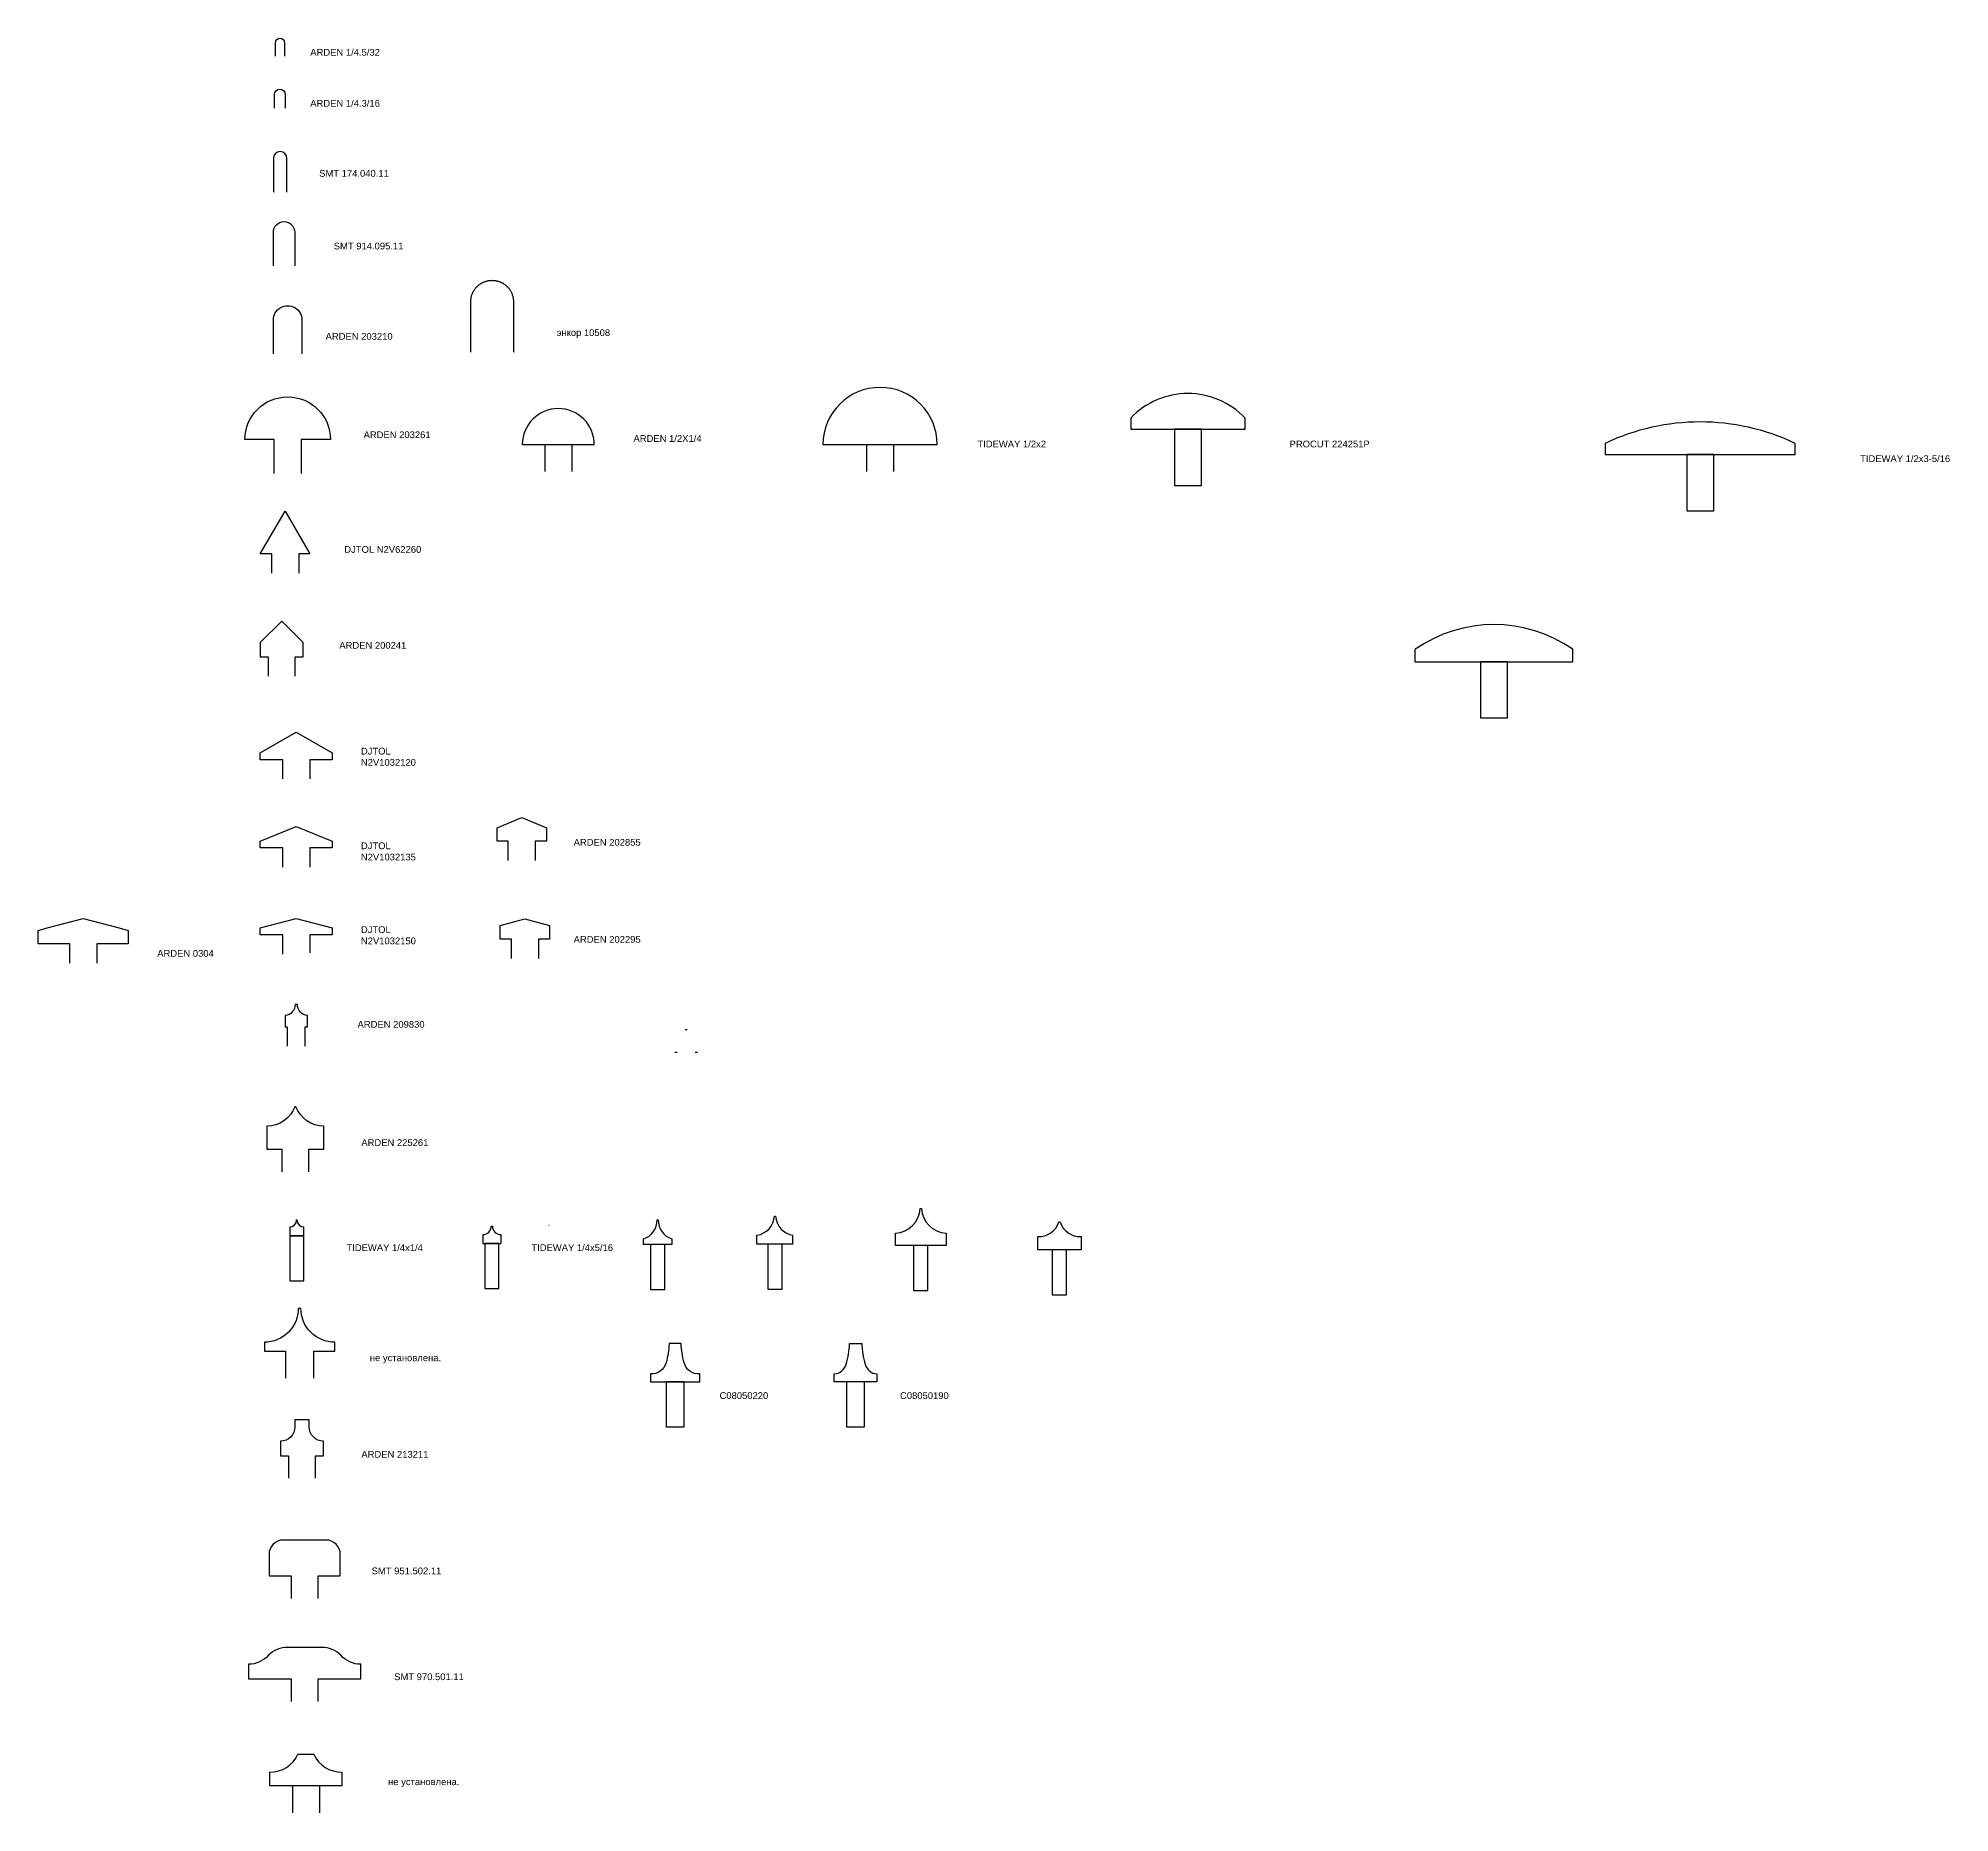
# Model space of a CAD drawing. Header units: millimetres. Extents: x 818 to 1669, y 559 to 2211.
# Drawn here: x 818 to 1669, y 1421 to 2211 of the extents above; entities that cross this region are included whole.
import ezdxf

# ---------------------------------------------------------------- set-up
doc = ezdxf.new("R2010")
doc.units = ezdxf.units.MM
doc.styles.get("Standard").update_dxf_attribs({"font": 'arial.ttf'})

msp = doc.modelspace()

# ---------------------------------------------------------------- linework, layer by layer
for p, q in [((1033.59, 2029.83), (1065.59, 2029.83)), ((1043.59, 2029.83), (1043.59, 2017.83)), ((1055.59, 2029.83), (1055.59, 2017.83)), ((1186.72, 2029.83), (1186.72, 2017.83)), ((1198.72, 2029.83), (1198.72, 2017.83)), ((1430.79, 1933.23), (1430.79, 1938.73)), ((1500.79, 1933.23), (1500.79, 1938.73)), ((1430.79, 1933.23), (1500.79, 1933.23)), ((1106.95, 1769.45), (1105.95, 1769.45)), ((1101.45, 1759.48), (1102.45, 1759.48)), ((1110.45, 1759.48), (1111.45, 1759.48)), ((933.36, 1684.88), (933.21, 1684.88)), ((930.11, 1681.78), (930.11, 1677.78)), ((930.11, 1677.78), (936.46, 1677.78)), ((936.46, 1677.78), (936.46, 1681.78)), ((1016.07, 1678.41), (1016.07, 1674.41)), ((1019.77, 1682.11), (1020.27, 1682.11)), ((1023.97, 1678.41), (1023.97, 1674.41)), ((1045.49, 1682.47), (1045.34, 1682.47)), ((1153.96, 1673.98), (1153.96, 1677.98)), ((1016.07, 1674.41), (1023.97, 1674.41)), ((931.3, 1433.18), (931.3, 1421.18)), ((943.3, 1433.18), (943.3, 1421.18))]:
    msp.add_line(p, q)
for points in [[(923.86, 2202.58), (923.86, 2208.58, -1), (927.83, 2208.58), (927.83, 2202.58)], [(923.38, 2179.51), (923.38, 2185.51, -1), (928.14, 2185.51), (928.14, 2179.51)], [(928.87, 2142.12), (928.87, 2157.12, 1), (922.87, 2157.12), (922.87, 2142.12)], [(922.87, 2109.25), (922.87, 2124.25, -1), (932.37, 2124.25), (932.37, 2109.25)], [(922.87, 2070.19), (922.87, 2085.19, -1.006204), (935.57, 2085.19), (935.57, 2070.19)], [(923.22, 2017), (923.22, 2032), (910.17, 2032, -1), (948.27, 2032), (935.22, 2032), (935.22, 2017)], [(937.03, 1762.16), (937.03, 1770.78), (938.03, 1770.78), (938.03, 1775.78, -0.38517), (933.53, 1780.76), (932.53, 1780.76, -0.38517), (928.03, 1775.78), (928.03, 1770.78), (929.03, 1770.78), (929.03, 1762.16)], [(938.66, 1706.34), (938.66, 1716.34), (945.36, 1716.34), (945.36, 1726.54, -0.306741), (932.86, 1735.27), (932.46, 1735.27, -0.306741), (919.96, 1726.54), (919.96, 1716.34), (926.66, 1716.34), (926.66, 1706.34)], [(1153.96, 1674.09), (1137.96, 1674.09), (1137.96, 1678.09, 0.350371), (1145.71, 1686.59), (1146.21, 1686.59, 0.350371), (1153.96, 1678.09)], [(1222.07, 1678.97), (1222.07, 1673.47), (1199.57, 1673.47), (1199.57, 1678.97, 0.38098), (1210.58, 1689.97), (1211.08, 1689.97, 0.38098), (1222.09, 1678.97)], [(940.88, 1614.45), (940.88, 1626.52), (950.13, 1626.52), (950.13, 1630.52, -0.414214), (935.13, 1645.52), (933.93, 1645.52, -0.414214), (918.93, 1630.52), (918.93, 1626.52), (928.18, 1626.52), (928.18, 1614.45)], [(941.6, 1570.01), (941.6, 1580.01), (945.13, 1580.01), (945.13, 1586.51, -0.414214), (938.78, 1592.86), (938.78, 1595.94), (932.43, 1595.94), (932.43, 1592.86, -0.414214), (926.08, 1586.51), (926.08, 1580.01), (929.6, 1580.01), (929.6, 1570.01)], [(942.78, 1516.51), (942.78, 1526.51), (952.63, 1526.51), (952.63, 1536.11, 0.414214), (946.23, 1542.51), (927.33, 1542.51, 0.414214), (920.93, 1536.11), (920.93, 1526.51), (930.78, 1526.51), (930.78, 1516.51)], [(942.78, 1470.74), (942.78, 1480.74), (961.78, 1480.74), (961.78, 1487.24, -0.212817), (952.86, 1491.22, 0.199095), (944.37, 1494.74), (929.2, 1494.74, 0.199095), (920.71, 1491.22, -0.212817), (911.78, 1487.24), (911.78, 1480.74), (930.78, 1480.74), (930.78, 1470.74)]]:
    msp.add_lwpolyline(points, format="xyb")
for points in [[(1167.32, 2029.83), (1218.12, 2029.83, 1)], [(1355.04, 2036.63), (1355.04, 2041.61, 0.429926), (1304.24, 2041.61), (1304.24, 2036.63)], [(1515.28, 2030.36), (1515.28, 2025.36), (1599.78, 2025.36), (1599.78, 2030.36, 0.224852)], [(1087.42, 1673.98), (1087.42, 1676.48, 0.338078), (1093.52, 1684.98), (1094.02, 1684.98, 0.338078), (1100.12, 1676.48), (1100.12, 1673.98)], [(1262.86, 1671.56), (1262.86, 1677.56, 0.34502), (1272.26, 1684.06), (1272.76, 1684.06, 0.34502), (1282.16, 1677.56), (1282.16, 1671.56)], [(1090.56, 1612.89), (1112.56, 1612.89), (1112.56, 1616.39, -0.365617), (1105.56, 1621.39, -0.060505), (1104.26, 1629.89), (1098.86, 1629.89, -0.060505), (1097.56, 1621.39, -0.365617), (1090.56, 1616.39)], [(1177.65, 1620.7, 0.065552), (1179.15, 1629.89), (1184.55, 1629.89, 0.065552), (1186.05, 1620.7, 0.313852), (1191.35, 1616.39), (1191.35, 1612.89), (1172.35, 1612.89), (1172.35, 1616.39, 0.313852)], [(933.8, 1447.18), (937.3, 1447.18), (940.8, 1447.18, 0.286779), (953.3, 1439.18), (953.3, 1433.18), (921.3, 1433.18), (921.3, 1439.18, 0.286779)]]:
    msp.add_lwpolyline(points, format="xyb", close=True)
for points in [[(1323.64, 2011.63), (1335.64, 2011.63), (1335.64, 2036.63), (1323.64, 2036.63)], [(1551.53, 2000.36), (1563.53, 2000.36), (1563.53, 2025.36), (1551.53, 2025.36)], [(1459.79, 1908.23), (1471.79, 1908.23), (1471.79, 1933.23), (1459.79, 1933.23)], [(930.11, 1657.78), (936.46, 1657.78), (936.46, 1677.78), (930.11, 1677.78)], [(1016.85, 1654.41), (1023.2, 1654.41), (1023.2, 1674.41), (1016.85, 1674.41)], [(1090.59, 1653.98), (1096.94, 1653.98), (1096.94, 1673.98), (1090.59, 1673.98)], [(1142.79, 1654.09), (1149.14, 1654.09), (1149.14, 1674.09), (1142.79, 1674.09)], [(1207.65, 1653.47), (1214, 1653.47), (1214, 1673.47), (1207.65, 1673.47)], [(1269.33, 1651.56), (1275.68, 1651.56), (1275.68, 1671.56), (1269.33, 1671.56)], [(1097.56, 1592.89), (1105.56, 1592.89), (1105.56, 1612.89), (1097.56, 1612.89)], [(1177.85, 1592.89), (1185.85, 1592.89), (1185.85, 1612.89), (1177.85, 1612.89)]]:
    msp.add_lwpolyline(points, close=True)
for points in [[(922.13, 1972.66), (922.13, 1981.14), (917.04, 1981.14), (928.04, 2000.19), (939.04, 1981.14), (934.13, 1981.14), (934.13, 1972.66)], [(932.57, 1926.74), (932.57, 1935.36), (936.09, 1935.36), (936.09, 1941.74), (926.57, 1951.26), (917.04, 1941.74), (917.04, 1935.36), (920.57, 1935.36), (920.57, 1926.74)], [(927.03, 1881.13), (927.03, 1889.64), (917.04, 1889.64), (917.04, 1892.64), (933.04, 1901.88), (949.04, 1892.64), (949.04, 1889.64), (939.03, 1889.64), (939.03, 1881.13)], [(1027.36, 1844.73), (1027.36, 1853.36), (1022.36, 1853.36), (1022.36, 1859.36), (1033.36, 1863.91), (1044.36, 1859.36), (1044.36, 1853.36), (1039.36, 1853.36), (1039.36, 1844.73)], [(927.04, 1841.8), (927.04, 1850.36), (917.04, 1850.36), (917.04, 1853.36), (933.04, 1859.98), (949.04, 1853.36), (949.04, 1850.36), (939.04, 1850.36), (939.04, 1841.8)], [(832.26, 1799.09), (832.26, 1807.7), (818.26, 1807.7), (818.26, 1813.7), (822.26, 1814.77), (838.26, 1819.06), (854.26, 1814.77), (858.26, 1813.7), (858.26, 1807.7), (844.26, 1807.7), (844.26, 1799.09)], [(927.04, 1803.16), (927.04, 1811.77), (917.04, 1811.77), (917.04, 1814.77), (933.04, 1819.06), (949.04, 1814.77), (949.04, 1811.77), (939.04, 1811.77), (939.04, 1803.7)], [(1028.72, 1801.2), (1028.72, 1809.83), (1023.72, 1809.83), (1023.72, 1815.82), (1034.72, 1818.77), (1045.72, 1815.82), (1045.72, 1809.83), (1040.72, 1809.83), (1040.72, 1801.2)]]:
    msp.add_lwpolyline(points)
for centre, radius, start, end in [((1049.59, 2029.83), 16, 0, 180), ((1465.79, 1888.55), 61.18, 55.10562, 124.89438), ((930.11, 1684.88), 3.1, 270, 0), ((936.46, 1684.88), 3.1, 180, 270), ((1016.07, 1682.11), 3.7, 270, 0), ((1023.97, 1682.11), 3.7, 180, 270)]:
    msp.add_arc(centre, radius, start, end)
at = {"color": 0}
msp.add_rational_spline([(1010.65, 2070.87), (1010.65, 2082.12), (1010.65, 2093.37), (1010.65, 2102.87), (1020.15, 2102.87), (1029.65, 2102.87), (1029.65, 2093.37), (1029.65, 2082.12), (1029.65, 2070.87)], [1, 1, 1, 0.707106781187, 1, 0.707106781187, 1, 1, 1], degree=2, knots=[0.444444, 0.444444, 0.444444, 1, 1, 2.570796, 2.570796, 4.141593, 4.141593, 4.697148, 4.697148, 4.697148], dxfattribs=at)

# ---------------------------------------------------------------- texts
at = {"char_height": 3, "attachment_point": 1}
for s, width, insert in [('ARDEN 1/4.5/32', 34.6058, (939.27, 2205.8)), ('ARDEN 1/4.3/16', 34.6058, (939.27, 2183.12)), ('SMT 174.040.11', 34.6058, (943.23, 2151.94)), ('SMT 914.095.11', 34.6058, (949.71, 2119.61)), ('ARDEN 203210', 34.6058, (946.08, 2079.43)), ('энкор 10508', 34.6058, (1048.88, 2081.11)), ('ARDEN 203261', 34.6058, (962.98, 2035.67)), ('ARDEN 1/2Х1/4', 34.6058, (1083.04, 2034)), ('TIDEWAY 1/2x2', 34.6058, (1236.02, 2031.55)), ('PROCUT 224251P', 40.1531, (1374.87, 2031.55)), ('\\A1;TIDEWAY 1/2x3-5/16', 40.1531, (1628.65, 2025.04)), ('DJTOL N2V62260', 34.6058, (954.41, 1984.66)), ('ARDEN 200241', 34.6058, (952.18, 1941.99)), ('DJTOL N2V1032120', 34.6058, (961.79, 1894.93)), ('ARDEN 202855', 34.6058, (1056.42, 1854.37)), ('DJTOL N2V1032135', 34.6058, (961.79, 1852.83)), ('DJTOL N2V1032150', 34.6058, (961.79, 1815.54)), ('ARDEN 202295', 34.6058, (1056.42, 1811.2)), ('ARDEN 0304', 34.6058, (871.19, 1804.99)), ('ARDEN 209830', 34.6058, (960.29, 1773.41)), ('ARDEN 225261', 34.6058, (961.99, 1720.8)), ('TIDEWAY 1/4x1/4', 34.6058, (955.37, 1674.06)), ('TIDEWAY 1/4x5/16', 34.6058, (1037.61, 1674.06)), ('не установлена.', 34.6058, (965.76, 1625.07)), ('C08050220', 34.6058, (1121.31, 1608.26)), ('C08050190', 34.6058, (1201.6, 1608.26)), ('ARDEN 213211', 34.6058, (961.99, 1582.12)), ('SMT 951.502.11', 34.6058, (966.57, 1530.28)), ('SMT 970.501.11', 34.6058, (976.59, 1483.18)), ('не установлена.', 34.6058, (973.88, 1436.48))]:
    msp.add_mtext_dynamic_manual_height_columns(s, width=width, gutter_width=12.5, heights=[0], dxfattribs=dict(at, insert=insert))

doc.saveas('drawing.dxf')
